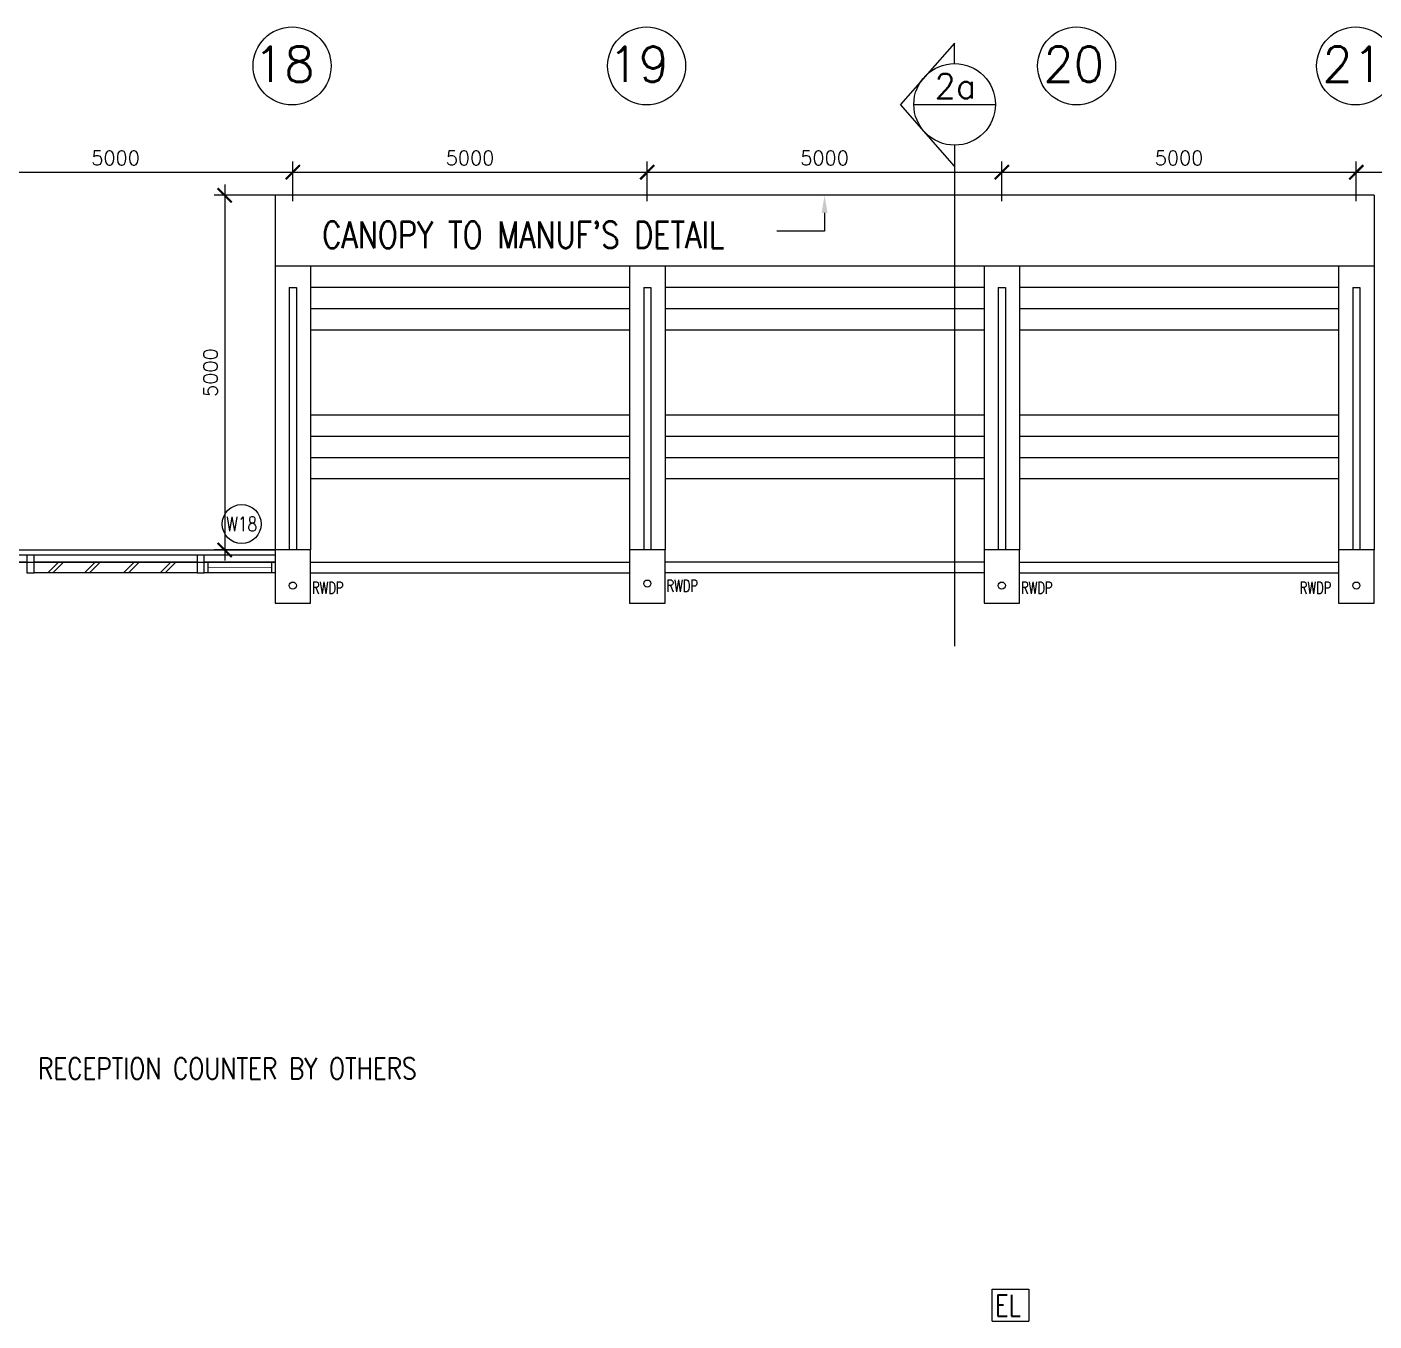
# Model space of a CAD drawing. Header units: feet. Extents: x 1613173 to 1750704, y -859418 to -757301.
# Drawn here: x 1697210 to 1716210, y -775545 to -757302 of the extents above; entities that cross this region are included whole.
import ezdxf
from ezdxf.enums import TextEntityAlignment as Align

# ---------------------------------------------------------------- set-up
doc = ezdxf.new("R2010")
doc.units = ezdxf.units.FT
doc.header["$LTSCALE"] = 13
doc.header["$MEASUREMENT"] = 0
doc.layers.get('0').update_dxf_attribs({"linetype": 'CONTINUOUS'})
for name, color, linetype in [('-EL & K', 10, 'CONTINUOUS'), ('AR', 7, 'CONTINUOUS'), ('AR1', 7, 'CONTINUOUS'), ('COL', 3, 'CONTINUOUS'), ('DIM', 7, 'CONTINUOUS'), ('extension', 1, 'CONTINUOUS'), ('GRID-T', 7, 'CONTINUOUS'), ('hatch', 7, 'CONTINUOUS'), ('LINE', 7, 'CONTINUOUS'), ('RWDP', 145, 'CONTINUOUS'), ('SPEC', 7, 'CONTINUOUS'), ('T50', 4, 'CONTINUOUS'), ('txt', 7, 'CONTINUOUS'), ('WALL', 2, 'CONTINUOUS'), ('WIN', 5, 'CONTINUOUS'), ('WIN-T', 7, 'CONTINUOUS')]:
    doc.layers.add(name, color=color, linetype=linetype)
doc.styles.add('E', font='ROMANS.SHX', dxfattribs={"width": 0.9})
doc.styles.add('ROMANS', font='romans')
doc.styles.get("Standard").update_dxf_attribs({"font": 'ROMANS.SHX'})
doc.dimstyles.new('STANDARD$0', dxfattribs={"dimscale": 0, "dimtxt": 8, "dimasz": 6, "dimexe": 1, "dimexo": 1, "dimgap": 3, "dimtad": 1, "dimdec": 0, "dimlfac": -1, "dimrnd": 1, "dimzin": 0, "dimdsep": 46, "dimtxsty": 'Standard', "dimcen": 0, "dimclrd": 5, "dimclre": 250, "dimadec": 0, "dimazin": 0, "dimtfac": 1, "dimtdec": 4, "dimtofl": 0, "dimtmove": 0, "dimatfit": 3, "dimfxl": 1, "dimtolj": 1, "dimtzin": 0, "dimarcsym": 0})

# ---------------------------------------------------------------- blocks, each defined once
blk = doc.blocks.new('_ARCHTICK')
at = {"color": 0, "linetype": 'ByBlock', "const_width": 0.15}
blk.add_lwpolyline([(-0.5, -0.5), (0.5, 0.5)], dxfattribs=at)
blk = doc.blocks.new('*D95')
at = {"layer": 'DIM', "color": 7, "lineweight": -2, "transparency": 16777216}
for p, q in [((1695960, -759759), (1695960, -759199)), ((1700960, -759759), (1700960, -759199)), ((1695810, -759349), (1701110, -759349))]:
    blk.add_line(p, q, dxfattribs=at)
at = {"layer": 'DIM', "color": 7, "lineweight": -2, "transparency": 16777216, "xscale": 200, "yscale": 200, "zscale": 200, "rotation": 180}
blk.add_blockref('_ARCHTICK', (1695960, -759349), dxfattribs=at)
at = {"layer": 'DIM', "color": 7, "lineweight": -2, "transparency": 16777216, "xscale": 200, "yscale": 200, "zscale": 200}
blk.add_blockref('_ARCHTICK', (1700960, -759349), dxfattribs=at)
at = {"layer": 'DIM', "color": 7, "transparency": 16777216, "insert": (1698460, -759149), "char_height": 200, "attachment_point": 5, "style": 'ROMANS'}
blk.add_mtext('\\A1;5000', dxfattribs=at)
blk = doc.blocks.new('*D96')
at = {"layer": 'DIM', "color": 7, "lineweight": -2, "transparency": 16777216}
for p, q in [((1700960, -759759), (1700960, -759199)), ((1705960, -759759), (1705960, -759199)), ((1700810, -759349), (1706110, -759349))]:
    blk.add_line(p, q, dxfattribs=at)
at = {"layer": 'DIM', "color": 7, "lineweight": -2, "transparency": 16777216, "xscale": 200, "yscale": 200, "zscale": 200, "rotation": 180}
blk.add_blockref('_ARCHTICK', (1700960, -759349), dxfattribs=at)
at = {"layer": 'DIM', "color": 7, "lineweight": -2, "transparency": 16777216, "xscale": 200, "yscale": 200, "zscale": 200}
blk.add_blockref('_ARCHTICK', (1705960, -759349), dxfattribs=at)
at = {"layer": 'DIM', "color": 7, "transparency": 16777216, "insert": (1703460, -759149), "char_height": 200, "attachment_point": 5, "style": 'ROMANS'}
blk.add_mtext('\\A1;5000', dxfattribs=at)
blk = doc.blocks.new('*D97')
at = {"layer": 'DIM', "color": 7, "lineweight": -2, "transparency": 16777216}
for p, q in [((1705960, -759759), (1705960, -759199)), ((1710960, -759759), (1710960, -759199)), ((1705810, -759349), (1711110, -759349))]:
    blk.add_line(p, q, dxfattribs=at)
at = {"layer": 'DIM', "color": 7, "lineweight": -2, "transparency": 16777216, "xscale": 200, "yscale": 200, "zscale": 200, "rotation": 180}
blk.add_blockref('_ARCHTICK', (1705960, -759349), dxfattribs=at)
at = {"layer": 'DIM', "color": 7, "lineweight": -2, "transparency": 16777216, "xscale": 200, "yscale": 200, "zscale": 200}
blk.add_blockref('_ARCHTICK', (1710960, -759349), dxfattribs=at)
at = {"layer": 'DIM', "color": 7, "transparency": 16777216, "insert": (1708460, -759149), "char_height": 200, "attachment_point": 5, "style": 'ROMANS'}
blk.add_mtext('\\A1;5000', dxfattribs=at)
blk = doc.blocks.new('*D98')
at = {"layer": 'DIM', "color": 7, "lineweight": -2, "transparency": 16777216}
for p, q in [((1710960, -759759), (1710960, -759199)), ((1715960, -759759), (1715960, -759199)), ((1710810, -759349), (1716110, -759349))]:
    blk.add_line(p, q, dxfattribs=at)
at = {"layer": 'DIM', "color": 7, "lineweight": -2, "transparency": 16777216, "xscale": 200, "yscale": 200, "zscale": 200, "rotation": 180}
blk.add_blockref('_ARCHTICK', (1710960, -759349), dxfattribs=at)
at = {"layer": 'DIM', "color": 7, "lineweight": -2, "transparency": 16777216, "xscale": 200, "yscale": 200, "zscale": 200}
blk.add_blockref('_ARCHTICK', (1715960, -759349), dxfattribs=at)
at = {"layer": 'DIM', "color": 7, "transparency": 16777216, "insert": (1713460, -759149), "char_height": 200, "attachment_point": 5, "style": 'ROMANS'}
blk.add_mtext('\\A1;5000', dxfattribs=at)
blk = doc.blocks.new('*D99')
at = {"layer": 'DIM', "color": 7, "lineweight": -2, "transparency": 16777216}
for p, q in [((1715960, -759759), (1715960, -759199)), ((1720960, -759759), (1720960, -759199)), ((1715810, -759349), (1721110, -759349))]:
    blk.add_line(p, q, dxfattribs=at)
at = {"layer": 'DIM', "color": 7, "lineweight": -2, "transparency": 16777216, "xscale": 200, "yscale": 200, "zscale": 200, "rotation": 180}
blk.add_blockref('_ARCHTICK', (1715960, -759349), dxfattribs=at)
at = {"layer": 'DIM', "color": 7, "lineweight": -2, "transparency": 16777216, "xscale": 200, "yscale": 200, "zscale": 200}
blk.add_blockref('_ARCHTICK', (1720960, -759349), dxfattribs=at)
at = {"layer": 'DIM', "color": 7, "transparency": 16777216, "insert": (1718460, -759149), "char_height": 200, "attachment_point": 5, "style": 'ROMANS'}
blk.add_mtext('\\A1;5000', dxfattribs=at)
blk = doc.blocks.new('*D254')
at = {"layer": 'AR1', "color": 7, "lineweight": -2, "transparency": 16777216}
for p, q in [((1699999, -759524), (1699999, -764824)), ((1700810, -759674), (1699849, -759674)), ((1700810, -764674), (1699849, -764674))]:
    blk.add_line(p, q, dxfattribs=at)
at = {"layer": 'AR1', "color": 7, "lineweight": -2, "transparency": 16777216, "xscale": 200, "yscale": 200, "zscale": 200}
for p, rotation in [((1699999, -759674), 90), ((1699999, -764674), 270)]:
    blk.add_blockref('_ARCHTICK', p, dxfattribs=dict(at, rotation=rotation))
at = {"layer": 'AR1', "color": 7, "transparency": 16777216, "insert": (1699799, -762174), "char_height": 200, "attachment_point": 5, "rotation": 90, "style": 'ROMANS'}
blk.add_mtext('\\A1;5000', dxfattribs=at)

msp = doc.modelspace()

# ---------------------------------------------------------------- linework, layer by layer
at = {"layer": '-EL & K', "color": 0}
for p, q in [((1710826.3, -775098), (1711340.2, -775098)), ((1710826.3, -775545.1), (1710826.3, -775098)), ((1711340.2, -775098), (1711340.2, -775545.1)), ((1710826.3, -775545.1), (1711340.2, -775545.1))]:
    msp.add_line(p, q, dxfattribs=at)
at = {"color": 0}
msp.add_line((1700710.2, -764749.1), (1696210.2, -764749.1), dxfattribs=at)
at = {"layer": 'AR', "color": 0}
for p, q in [((1710293.8, -757528.7), (1709531.5, -758396.2)), ((1710293.8, -757818.6), (1710293.8, -757528.7)), ((1710293.8, -759263.7), (1709531.5, -758396.2)), ((1709718.8, -758393.6), (1710868.8, -758393.6)), ((1710293.8, -758968.6), (1710293.8, -759263.7)), ((1710293.8, -759263.7), (1710293.8, -766031.9))]:
    msp.add_line(p, q, dxfattribs=at)
msp.add_circle((1710293.8, -758393.6), 575, dxfattribs=at)
at = {"layer": 'COL', "color": 0}
for points in [[(1700710.2, -764674.1), (1700710.2, -765424.1), (1701210.2, -765424.1), (1701210.2, -764674.1)], [(1705710.2, -764674.1), (1705710.2, -765424.1), (1706210.2, -765424.1), (1706210.2, -764674.1)], [(1710710.2, -764674.1), (1710710.2, -765424.1), (1711210.2, -765424.1), (1711210.2, -764674.1)], [(1715710.2, -764674.1), (1715710.2, -765424.1), (1716210.2, -765424.1), (1716210.2, -764674.1)]]:
    msp.add_lwpolyline(points, close=True, dxfattribs=at)
at = {"layer": 'extension', "color": 0}
for p, q in [((1700710.2, -759674.1), (1700710.2, -764674.1)), ((1716210.2, -759674.1), (1700710.2, -759674.1)), ((1716210.2, -759674.1), (1716210.2, -764674.1)), ((1716210.2, -760674.1), (1700710.2, -760674.1)), ((1701210.2, -760674.1), (1701210.2, -764674.1)), ((1705710.2, -760674.1), (1705710.2, -764674.1)), ((1706210.2, -760674.1), (1706210.2, -764674.1)), ((1710710.2, -760674.1), (1710710.2, -764674.1)), ((1711210.2, -760674.1), (1711210.2, -764674.1)), ((1715710.2, -760674.1), (1715710.2, -764674.1)), ((1700910.2, -760974.1), (1700910.2, -764674.1)), ((1700910.2, -760974.1), (1700910.2, -764674.1)), ((1700910.2, -760974.1), (1701010.2, -760974.1)), ((1701010.2, -760974.1), (1701010.2, -764674.1)), ((1701010.2, -760974.1), (1701010.2, -764674.1)), ((1705710.2, -760974.1), (1701210.2, -760974.1)), ((1705910.2, -760974.1), (1705910.2, -764674.1)), ((1705910.2, -760974.1), (1706010.2, -760974.1)), ((1706010.2, -760974.1), (1706010.2, -764674.1)), ((1710710.2, -760974.1), (1706210.2, -760974.1)), ((1710910.2, -760974.1), (1711010.2, -760974.1)), ((1710910.2, -760974.1), (1710910.2, -764674.1)), ((1711010.2, -760974.1), (1711010.2, -764674.1)), ((1715710.2, -760974.1), (1711210.2, -760974.1)), ((1715910.2, -760974.1), (1715910.2, -764674.1)), ((1715910.2, -760974.1), (1716010.2, -760974.1)), ((1716010.2, -760974.1), (1716010.2, -764674.1)), ((1705710.2, -761274.1), (1701210.2, -761274.1)), ((1710710.2, -761274.1), (1706210.2, -761274.1)), ((1715710.2, -761274.1), (1711210.2, -761274.1)), ((1705710.2, -761574.1), (1701210.2, -761574.1)), ((1710710.2, -761574.1), (1706210.2, -761574.1)), ((1715710.2, -761574.1), (1711210.2, -761574.1)), ((1705710.2, -762774.1), (1701210.2, -762774.1)), ((1710710.2, -762774.1), (1706210.2, -762774.1)), ((1715710.2, -762774.1), (1711210.2, -762774.1)), ((1705710.2, -763074.1), (1701210.2, -763074.1)), ((1710710.2, -763074.1), (1706210.2, -763074.1)), ((1715710.2, -763074.1), (1711210.2, -763074.1)), ((1705710.2, -763374.1), (1701210.2, -763374.1)), ((1710710.2, -763374.1), (1706210.2, -763374.1)), ((1715710.2, -763374.1), (1711210.2, -763374.1)), ((1705710.2, -763674.1), (1701210.2, -763674.1)), ((1710710.2, -763674.1), (1706210.2, -763674.1)), ((1715710.2, -763674.1), (1711210.2, -763674.1)), ((1696210.2, -764849.1), (1700710.2, -764849.1))]:
    msp.add_line(p, q, dxfattribs=at)
at = {"layer": 'GRID-T', "color": 0}
for centre in [(1700950, -757851.6), (1705950, -757851.6), (1712015, -757851.6), (1715950, -757851.6)]:
    msp.add_circle(centre, 550, dxfattribs=at)
at = {"layer": 'hatch', "color": 0}
for p, q in [((1697504, -764999.1), (1697654, -764849.1)), ((1697575.6, -764999.1), (1697725.6, -764849.1)), ((1698021, -764999.1), (1698171, -764849.1)), ((1698092.6, -764999.1), (1698242.6, -764849.1)), ((1698573.3, -764999.1), (1698723.3, -764849.1)), ((1698644.9, -764999.1), (1698794.9, -764849.1)), ((1699090.3, -764999.1), (1699240.3, -764849.1)), ((1699161.9, -764999.1), (1699311.9, -764849.1))]:
    msp.add_line(p, q, dxfattribs=at)
at = {"layer": 'LINE', "color": 0}
msp.add_line((1675210.2, -764674.1), (1700710.2, -764674.1), dxfattribs=at)
at = {"layer": 'RWDP', "color": 0}
for centre in [(1700960.2, -765176.8), (1705960.2, -765148.8), (1710960.2, -765176.8), (1715960.2, -765176.8)]:
    msp.add_circle(centre, 50, dxfattribs=at)
at = {"layer": 'T50', "color": 0}
for p, q in [((1708460.2, -759924.1), (1708460.2, -760179.6)), ((1708460.2, -760179.6), (1707785.2, -760179.6))]:
    msp.add_line(p, q, dxfattribs=at)
msp.add_solid([(1708501.9, -759924.1), (1708418.6, -759924.1), (1708460.2, -759674.1)], dxfattribs=at)
at = {"layer": 'WALL', "color": 0}
for p, q in [((1701210.2, -764849.1), (1705710.2, -764849.1)), ((1710710.2, -764849.1), (1706210.2, -764849.1)), ((1711210.2, -764849.1), (1715710.2, -764849.1)), ((1701210.2, -764999.1), (1705710.2, -764999.1)), ((1710710.2, -764999.1), (1706210.2, -764999.1)), ((1711210.2, -764999.1), (1715710.2, -764999.1))]:
    msp.add_line(p, q, dxfattribs=at)
for points in [[(1697210.2, -764749.1), (1697210.2, -764999.1), (1697310.2, -764999.1), (1697310.2, -764749.1)], [(1699610.2, -764749.1), (1699610.2, -764999.1), (1699710.2, -764999.1), (1699710.2, -764749.1)]]:
    msp.add_lwpolyline(points, close=True, dxfattribs=at)
at = {"layer": 'WIN', "color": 0}
for p, q in [((1697210.2, -764849.1), (1696210.2, -764849.1)), ((1699610.2, -764849.1), (1697310.2, -764849.1)), ((1700710.2, -764849.1), (1699710.2, -764849.1)), ((1699760.2, -764849.1), (1699760.2, -764999.1)), ((1700660.2, -764849.1), (1700660.2, -764999.1)), ((1699610.2, -764999.1), (1697310.2, -764999.1)), ((1700710.2, -764999.1), (1699710.2, -764999.1))]:
    msp.add_line(p, q, dxfattribs=at)
at = {"layer": 'WIN', "color": 0, "const_width": 10, "flags": 128}
msp.add_lwpolyline([(1699760.2, -764924.1), (1700660.2, -764924.1)], dxfattribs=at)
at = {"layer": 'WIN-T', "color": 0}
msp.add_circle((1700238.6, -764309.2), 275, dxfattribs=at)

# ---------------------------------------------------------------- texts
at = {"layer": '-EL & K', "color": 0, "style": 'E', "width": 0.8}
msp.add_text('EL', height=300, dxfattribs=at).set_placement((1710860.6, -775475.1))
at = {"layer": 'AR1', "color": 0, "style": 'ROMANS'}
msp.add_text('2a', height=350, dxfattribs=at).set_placement((1710011.4, -758310.4))
at = {"layer": 'GRID-T', "color": 0, "style": 'ROMANS'}
for s, p in [('18', (1700409.8, -758077.3)), ('19', (1705409.8, -758077.3)), ('20', (1711545.3, -758077.3)), ('21', (1715480.4, -758077.3))]:
    msp.add_text(s, height=500, dxfattribs=at).set_placement(p)
at = {"layer": 'RWDP', "color": 0, "style": 'ROMANS', "width": 0.7}
for p in [(1701230.6, -765293.8), (1706230.6, -765265.8), (1711230.6, -765293.8), (1715162.4, -765293.8)]:
    msp.add_text('RWDP', height=170, dxfattribs=at).set_placement(p)
at = {"layer": 'SPEC', "color": 0, "style": 'ROMANS', "width": 0.8}
msp.add_text("CANOPY TO MANUF'S DETAIL", height=375, dxfattribs=at).set_placement((1701375.5, -760420.2))
at = {"layer": 'txt', "color": 0, "ltscale": 10, "style": 'ROMANS', "width": 0.8}
msp.add_text('RECEPTION COUNTER BY OTHERS', height=300, dxfattribs=at).set_placement((1700035.9, -771985.1, 3887.4), align=Align.MIDDLE)
at = {"layer": 'WIN-T', "color": 0, "style": 'ROMANS', "width": 0.8}
msp.add_text('W18', height=200, dxfattribs=at).set_placement((1700238.6, -764309.2), align=Align.MIDDLE_CENTER)

# ---------------------------------------------------------------- dimensions: what is measured, and where the dimension line sits
at = {"layer": 'AR1', "color": 0}
dim = msp.add_linear_dim(base=(1699999.2, -764674.1), p1=(1700960.2, -759674.1), p2=(1700960.2, -764674.1), angle=90, dimstyle='STANDARD$0', override={"dimscale": 100, "dimtxt": 2, "dimasz": 2, "dimexe": 1.5, "dimexo": 1.5, "dimgap": 1, "dimtxsty": 'ROMANS', "dimblk": 'ARCHTICK', "dimdle": 1.5, "dimclrd": 7, "dimclre": 7, "dimclrt": 7, "dimtdec": 0, "dimtmove": 2}, dxfattribs=at)
dim.commit()
dim.dimension.update_dxf_attribs({"geometry": '*D254', "text_midpoint": (1699799.2, -762174.1)})
at = {"layer": 'DIM', "color": 0}
for p1, p2, picture, middle in [((1695960.2, -759909.3), (1700960.2, -759909.3), '*D95', (1698460.2, -759149.2)), ((1700960.2, -759909.3), (1705960.2, -759909.3), '*D96', (1703460.2, -759149.2)), ((1705960.2, -759909.3), (1710960.2, -759909.3), '*D97', (1708460.2, -759149.2)), ((1710960.2, -759909.3), (1715960.2, -759909.3), '*D98', (1713460.2, -759149.2)), ((1715960.2, -759909.3), (1720960.2, -759909.3), '*D99', (1718460.2, -759149.2))]:
    dim = msp.add_aligned_dim(p1=p1, p2=p2, distance=560.1, dimstyle='STANDARD$0', override={"dimscale": 100, "dimtxt": 2, "dimasz": 2, "dimexe": 1.5, "dimexo": 1.5, "dimgap": 1, "dimtxsty": 'ROMANS', "dimblk": 'ARCHTICK', "dimdle": 1.5, "dimclrd": 7, "dimclre": 7, "dimclrt": 7, "dimtdec": 0, "dimtmove": 2}, dxfattribs=at)
    dim.commit()
    dim.dimension.update_dxf_attribs({"geometry": picture, "text_midpoint": middle})

doc.saveas('drawing.dxf')
